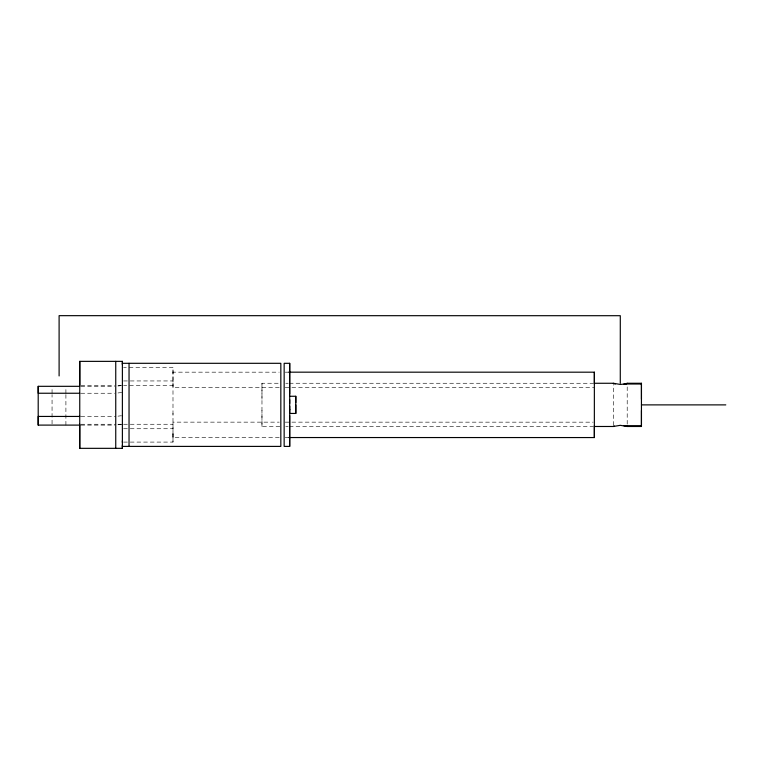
<?xml version="1.0" encoding="UTF-8"?>
<svg xmlns="http://www.w3.org/2000/svg" width="764" height="764" viewBox="0 0 764 764"><rect width="100%" height="100%" fill="white"/><g stroke="black" fill="none" stroke-linecap="round" stroke-linejoin="round"><path stroke-width="0.57" stroke-dasharray="3.82 2.86" d="M52.057 423.924L52.057 394.549M52.057 393.374L52.057 387.491M65.905 425.099L65.905 394.549M65.905 393.374L65.905 387.491M172.989 414.489L172.998 367.618L123.587 367.608M613.358 425.281L613.358 384.473M627.206 424.115L627.206 385.639M172.998 373.281L172.998 372.163L279.232 372.173M123.587 442.089L172.989 442.089L172.998 422.139L279.242 422.148M279.232 437.543L172.989 437.533L172.989 433.159M279.844 426.465L261.966 426.465L261.976 383.986L261.976 383.251L279.844 383.251M117.971 386.04L121.304 385.6M117.971 392.963L122.412 392.381M117.971 416.16L121.304 415.731M117.971 424.813L122.412 424.24M285.201 372.173L288.782 372.173M123.596 380.949L172.998 380.949L173.008 385.457L123.596 385.457M285.803 383.251L288.181 383.251M289.375 383.251L593.141 383.27M80.927 385.457L114.61 385.457M117.99 385.457L121.314 385.457M80.917 386.317L114.6 386.326M279.242 387.568L172.998 387.558L172.998 367.618M285.211 387.568L594.363 387.587M80.908 393.25L114.6 393.25M80.908 416.447L115.756 416.447M285.201 422.148L593.17 422.167M80.917 424.259L115.765 424.259M117.981 424.259L121.304 424.259M123.596 424.259L172.998 424.259M80.908 425.099L114.6 425.099M285.793 426.465L288.181 426.465M289.375 426.465L593.141 426.484M123.587 428.738L172.998 428.738M285.201 437.543L288.782 437.543M261.976 383.251L261.976 399.266M261.966 426.465L261.966 410.449M172.989 436.425L172.989 437.533M172.989 442.089L172.989 413.314"/><path stroke-width="1.15" d="M79.752 425.099L38.2 425.099L38.2 386.317L79.752 386.317M59.105 375.945L59.105 315.666L620.292 315.704L620.282 383.27M122.412 446.042L122.412 448.334L79.752 448.334L79.762 424.259M122.383 416.103L122.393 361.362L79.762 361.362L79.752 416.447L38.2 416.437L38.2 425.099M295.792 404.863L295.792 413.448L289.699 413.448L289.69 406.2M594.363 425.739L594.354 437.562L288.782 437.543M594.335 426.484L613.396 426.484L620.282 425.319L627.168 426.484L641.445 426.484L641.445 383.27L627.168 383.27A7.019 0.917 0 0 1 625.181 383.958L620.282 384.445L613.396 383.27L594.335 383.27M115.746 361.362L115.746 448.334M122.393 364.714L122.393 363.301L280.837 363.311L280.827 446.405L122.393 446.396L122.393 444.982M129.049 363.301L129.04 446.396M289.69 409.876L289.69 409.351M289.69 399.667L289.69 403.516M289.699 396.268L295.792 396.268L295.792 402.638M289.699 363.311L289.69 446.405L284.151 446.405L284.16 363.311L289.699 363.311L289.699 394.1M295.792 396.268L295.792 413.448M288.782 372.173L594.363 372.192L594.354 437.562M613.358 383.308L613.396 383.27A7.019 0.917 0 0 0 615.383 383.958M627.206 383.308L625.181 383.881M627.168 426.484L627.206 426.446A7.019 0.917 0 0 0 626.279 425.987M623.901 384.005L641.445 384.015M79.752 393.25L38.2 393.24L38.21 386.317M641.445 404.882L725.8 404.882M623.892 425.749L641.445 425.749L641.445 426.484M613.396 426.484L613.358 426.446A7.019 0.917 0 0 1 614.285 425.987M641.445 383.27L641.454 399.286M641.445 425.749L641.445 410.469M594.363 372.192L594.363 384.015M289.69 446.405L289.69 415.606M122.393 440.828L122.393 448.334M79.733 448.334L79.733 416.103M122.412 361.362L122.412 363.654M122.383 415.597L122.393 442.509M79.762 361.362L79.762 385.457"/></g></svg>
